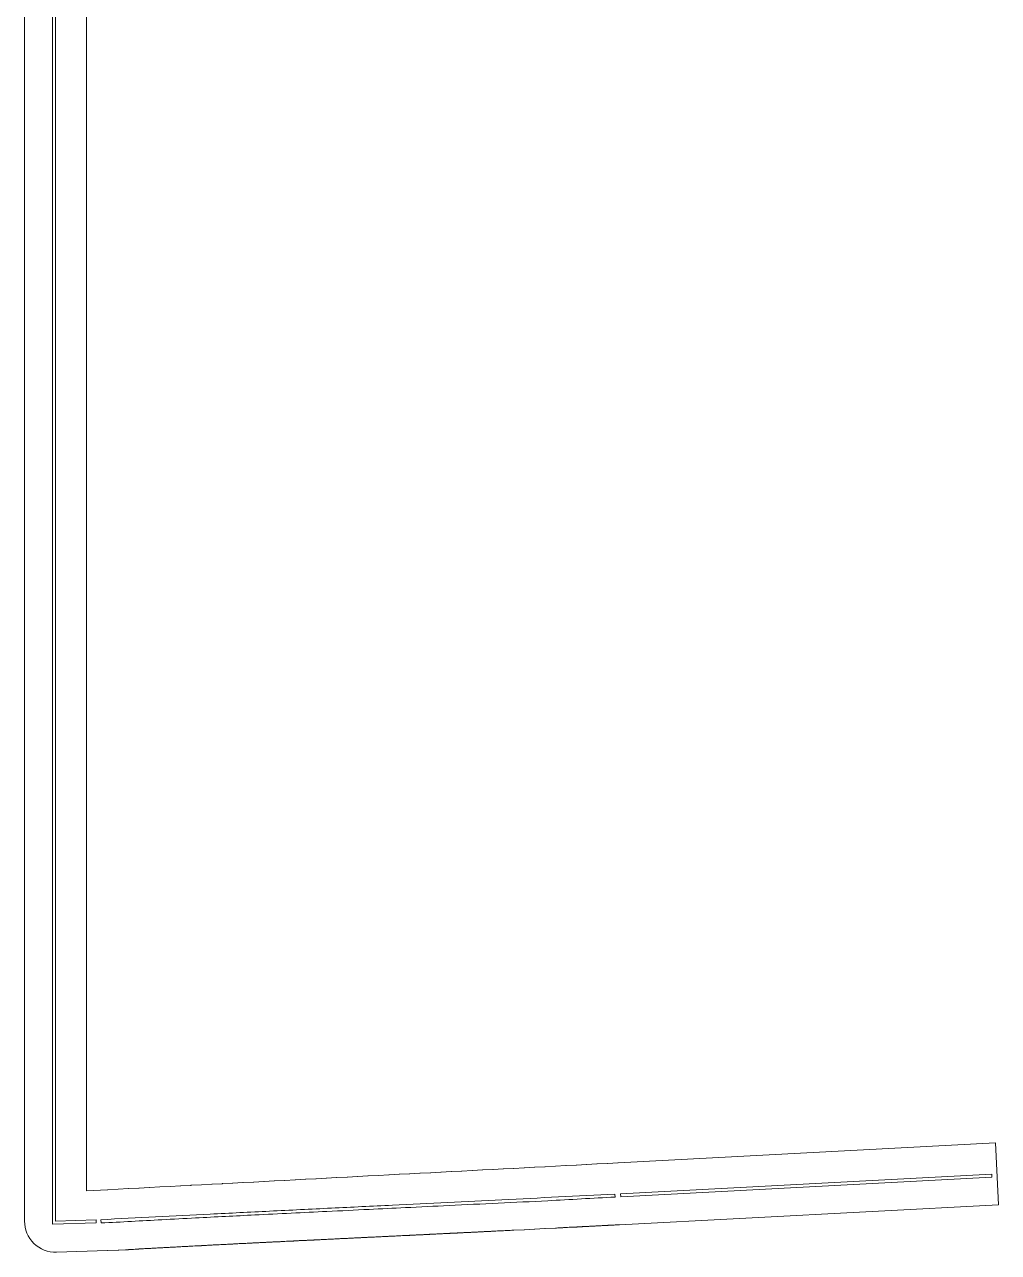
# Model space of a CAD drawing. Header units: millimetres. Extents: x 0 to 945, y 1 to 2383.
# Drawn here: x 0 to 945, y 1 to 1192 of the extents above; entities that cross this region are included whole.
import ezdxf

# ---------------------------------------------------------------- set-up
doc = ezdxf.new("R2010")
doc.units = ezdxf.units.MM
doc.linetypes.add('K5LT_BASIC', pattern=[0])
doc.layers.add('Engraving', color=7, linetype='Continuous')

msp = doc.modelspace()

# ---------------------------------------------------------------- linework, layer by layer
at = {"color": 143, "linetype": 'K5LT_BASIC', "lineweight": 15, "true_color": 0x33acca}
for p, q in [((0, 31.2), (0, 2313)), ((60, 2282.3), (60, 60.5)), ((575.7, 87.6), (941.8, 106.9)), ((941.8, 106.9), (943.4, 73.9)), ((484.9, 82.9), (494.7, 83.4)), ((494.7, 83.4), (495, 83.4)), ((495, 83.4), (504.8, 83.9)), ((504.8, 83.9), (505.1, 83.9)), ((505.1, 83.9), (514.9, 84.4)), ((514.9, 84.4), (515.2, 84.5)), ((515.2, 84.5), (525, 85)), ((525, 85), (525.3, 85)), ((525.3, 85), (535.1, 85.5)), ((535.1, 85.5), (535.4, 85.5)), ((535.4, 85.5), (545.2, 86)), ((545.2, 86), (545.5, 86)), ((545.5, 86), (555.3, 86.6)), ((555.3, 86.6), (555.6, 86.6)), ((555.6, 86.6), (565.4, 87.1)), ((565.4, 87.1), (565.7, 87.1)), ((565.7, 87.1), (575.6, 87.6)), ((575.6, 87.6), (575.7, 87.6)), ((262.7, 71.2), (272.5, 71.7)), ((272.5, 71.7), (272.8, 71.7)), ((272.8, 71.7), (282.6, 72.2)), ((282.6, 72.2), (282.9, 72.2)), ((282.9, 72.2), (292.7, 72.8)), ((292.7, 72.8), (292.9, 72.8)), ((292.9, 72.8), (302.5, 73.3)), ((302.5, 73.3), (302.8, 73.3)), ((302.8, 73.3), (312.9, 73.8)), ((312.9, 73.8), (313.2, 73.8)), ((313.2, 73.8), (323, 74.3)), ((323, 74.3), (323.3, 74.4)), ((323.3, 74.4), (333.1, 74.9)), ((333.1, 74.9), (333.4, 74.9)), ((333.4, 74.9), (343.2, 75.4)), ((343.2, 75.4), (343.5, 75.4)), ((343.5, 75.4), (353.3, 75.9)), ((353.3, 75.9), (353.6, 76)), ((353.6, 76), (363.4, 76.5)), ((363.4, 76.5), (363.7, 76.5)), ((363.7, 76.5), (373.5, 77)), ((373.5, 77), (373.8, 77)), ((373.8, 77), (383.6, 77.5)), ((383.6, 77.5), (383.9, 77.5)), ((383.9, 77.5), (393.7, 78.1)), ((393.7, 78.1), (394, 78.1)), ((394, 78.1), (403.8, 78.6)), ((403.8, 78.6), (404.1, 78.6)), ((404.1, 78.6), (413.9, 79.1)), ((413.9, 79.1), (414.2, 79.1)), ((414.2, 79.1), (424, 79.7)), ((424, 79.7), (424.3, 79.7)), ((424.3, 79.7), (434.1, 80.2)), ((434.1, 80.2), (434.4, 80.2)), ((434.4, 80.2), (444.2, 80.7)), ((444.2, 80.7), (444.5, 80.7)), ((444.5, 80.7), (454.3, 81.2)), ((454.3, 81.2), (454.6, 81.3)), ((454.6, 81.3), (464.4, 81.8)), ((464.4, 81.8), (464.7, 81.8)), ((464.7, 81.8), (474.3, 82.3)), ((474.3, 82.3), (474.6, 82.3)), ((474.6, 82.3), (484.6, 82.8)), ((484.6, 82.8), (484.9, 82.9)), ((943.4, 73.9), (944.8, 47)), ((60, 60.5), (80.6, 61.6)), ((80.6, 61.6), (80.8, 61.6)), ((80.8, 61.6), (90.7, 62.1)), ((90.7, 62.1), (90.9, 62.1)), ((90.9, 62.1), (100.8, 62.7)), ((100.8, 62.7), (101, 62.7)), ((101, 62.7), (110.9, 63.2)), ((110.9, 63.2), (111.1, 63.2)), ((111.1, 63.2), (121, 63.7)), ((121, 63.7), (121.2, 63.7)), ((121.2, 63.7), (131.1, 64.3)), ((131.1, 64.3), (131.3, 64.3)), ((131.3, 64.3), (141.2, 64.8)), ((141.2, 64.8), (141.4, 64.8)), ((141.4, 64.8), (151.3, 65.3)), ((151.3, 65.3), (151.5, 65.3)), ((151.5, 65.3), (161.4, 65.8)), ((161.4, 65.8), (161.7, 65.9)), ((161.7, 65.9), (171.5, 66.4)), ((171.5, 66.4), (171.8, 66.4)), ((171.8, 66.4), (181.6, 66.9)), ((181.6, 66.9), (181.9, 66.9)), ((181.9, 66.9), (191.7, 67.4)), ((191.7, 67.4), (192, 67.5)), ((192, 67.5), (201.8, 68)), ((201.8, 68), (202.1, 68)), ((202.1, 68), (211.9, 68.5)), ((211.9, 68.5), (212.2, 68.5)), ((212.2, 68.5), (222, 69)), ((222, 69), (222.3, 69)), ((222.3, 69), (232.1, 69.6)), ((232.1, 69.6), (232.4, 69.6)), ((232.4, 69.6), (242.2, 70.1)), ((242.2, 70.1), (242.5, 70.1)), ((242.5, 70.1), (252.3, 70.6)), ((252.3, 70.6), (252.6, 70.6)), ((252.6, 70.6), (262.4, 71.2)), ((262.4, 71.2), (262.7, 71.2)), ((944.8, 47), (577.2, 27.6)), ((504.8, 23.8), (495, 23.3)), ((505.1, 23.9), (504.8, 23.8)), ((514.9, 24.4), (505.1, 23.9)), ((515.2, 24.4), (514.9, 24.4)), ((525.3, 24.9), (525, 24.9)), ((535.4, 25.4), (535.1, 25.4)), ((545.5, 26), (545.2, 25.9)), ((555.6, 26.5), (555.3, 26.5)), ((565.7, 27), (565.4, 27)), ((575.7, 27.6), (575.6, 27.5)), ((577.2, 27.6), (575.7, 27.6)), ((262.7, 11.9), (262.4, 11.9)), ((272.8, 12.4), (272.5, 12.4)), ((282.9, 12.9), (282.6, 12.9)), ((292.9, 13.4), (292.7, 13.4)), ((302.8, 13.9), (302.5, 13.9)), ((313.2, 14.4), (312.9, 14.4)), ((323.3, 14.9), (323, 14.9)), ((333.4, 15.4), (333.1, 15.4)), ((343.5, 15.9), (343.2, 15.9)), ((353.6, 16.4), (353.3, 16.4)), ((363.7, 16.9), (363.4, 16.8)), ((373.8, 17.4), (373.5, 17.3)), ((383.9, 17.8), (383.6, 17.8)), ((394, 18.3), (393.7, 18.3)), ((404.1, 18.8), (403.8, 18.8)), ((414.2, 19.3), (413.9, 19.3)), ((424.3, 19.8), (424, 19.8)), ((434.4, 20.3), (434.1, 20.3)), ((444.5, 20.8), (444.2, 20.8)), ((454.6, 21.3), (454.3, 21.3)), ((464.7, 21.8), (464.4, 21.8)), ((474.6, 22.3), (474.3, 22.3)), ((484.6, 22.8), (474.6, 22.3)), ((484.9, 22.8), (484.6, 22.8)), ((494.7, 23.3), (484.9, 22.8)), ((495, 23.3), (494.7, 23.3)), ((80.6, 2.6), (31, 1)), ((80.6, 2.6), (80.8, 2.6)), ((90.7, 2.9), (80.8, 2.6)), ((91.4, 3), (90.9, 2.9)), ((97.9, 3.3), (91.4, 3)), ((161.7, 6.8), (161.4, 6.8)), ((171.8, 7.4), (171.5, 7.3)), ((181.9, 7.9), (181.6, 7.9)), ((192, 8.4), (191.7, 8.4)), ((202.1, 8.9), (201.8, 8.9)), ((212.2, 9.4), (211.9, 9.4)), ((222.3, 9.9), (222, 9.9)), ((232.4, 10.4), (232.1, 10.4)), ((242.5, 10.9), (242.2, 10.9)), ((252.6, 11.4), (252.3, 11.4))]:
    msp.add_line(p, q, dxfattribs=at)
for centre, radius, start, end in [((87.1, 95.1), 92.2, 272.2347, 272.4166), ((116.1, 81.3), 76.8, 273.6159, 273.8338), ((125.9, 89.2), 84.1, 273.542, 273.7411)]:
    msp.add_arc(centre, radius, start, end, dxfattribs=at)
msp.add_ellipse((30, 31.2), major_axis=(0, 30.2), ratio=0.994449, start_param=1.570796, end_param=3.173651, dxfattribs=at)
for points, knots in [([(525, 24.9), (524.9, 24.9), (524.6, 24.9), (524.1, 24.8), (523.3, 24.8), (521.6, 24.7), (518.8, 24.6), (516.5, 24.4), (515.2, 24.4)], [0, 0, 0, 0, 0.0183365, 0.0366729, 0.0733459, 0.1466918, 0.2933835, 0.4990775, 0.4990775, 0.4990775, 0.4990775]), ([(535.1, 25.4), (534.6, 25.4), (533.3, 25.3), (531.1, 25.2), (528.3, 25.1), (526.3, 25), (525.3, 24.9)], [0, 0, 0, 0, 0.076398, 0.1909951, 0.3458831, 0.500771, 0.500771, 0.500771, 0.500771]), ([(545.2, 25.9), (544.8, 25.9), (544.1, 25.9), (543, 25.8), (541.9, 25.8), (540.4, 25.7), (538.9, 25.6), (537.4, 25.5), (536.5, 25.5), (535.8, 25.4), (535.5, 25.4), (535.4, 25.4)], [0, 0, 0, 0, 0.0536135, 0.1072271, 0.1608406, 0.2144541, 0.3216812, 0.3752947, 0.4289083, 0.4522156, 0.475523, 0.475523, 0.475523, 0.475523]), ([(555.3, 26.5), (554.9, 26.4), (554, 26.4), (552.4, 26.3), (550.4, 26.2), (548.3, 26.1), (546.7, 26), (545.9, 26), (545.5, 26)], [0, 0, 0, 0, 0.0628789, 0.1257577, 0.2515155, 0.3772732, 0.4401521, 0.503031, 0.503031, 0.503031, 0.503031]), ([(575.6, 27.5), (574.7, 27.5), (573.1, 27.4), (570.6, 27.3), (568.6, 27.2), (566.9, 27.1), (566.1, 27), (565.7, 27)], [0, 0, 0, 0, 0.1271354, 0.2542708, 0.3814063, 0.444974, 0.5085417, 0.5085417, 0.5085417, 0.5085417]), ([(262.4, 11.9), (262.2, 11.9), (261.9, 11.9), (261.4, 11.9), (260.8, 11.8), (260.2, 11.8), (259.3, 11.8), (257.7, 11.7), (255.4, 11.6), (253.5, 11.5), (252.6, 11.4)], [0, 0, 0, 0, 0.0252539, 0.0505079, 0.0757618, 0.1010158, 0.1515236, 0.2020315, 0.3458359, 0.4896402, 0.4896402, 0.4896402, 0.4896402]), ([(272.5, 12.4), (272.3, 12.4), (272, 12.4), (271.6, 12.4), (271.1, 12.4), (270.5, 12.3), (269.8, 12.3), (268.7, 12.2), (267.3, 12.2), (265.3, 12.1), (263.7, 12), (262.7, 11.9)], [0, 0, 0, 0, 0.0229078, 0.0458156, 0.0687234, 0.0916312, 0.1374468, 0.1832624, 0.2631985, 0.3431345, 0.5030065, 0.5030065, 0.5030065, 0.5030065]), ([(282.6, 12.9), (282.3, 12.9), (281.8, 12.9), (281.1, 12.8), (280.3, 12.8), (278.7, 12.7), (276.7, 12.6), (274.7, 12.5), (273.6, 12.5), (273, 12.4), (272.8, 12.4)], [0, 0, 0, 0, 0.0397362, 0.0794724, 0.1192086, 0.1589448, 0.3375499, 0.4268524, 0.4715037, 0.516155, 0.516155, 0.516155, 0.516155]), ([(292.7, 13.4), (291.9, 13.4), (289.9, 13.3), (287.3, 13.1), (284.8, 13), (283.5, 13), (282.9, 12.9)], [0, 0, 0, 0, 0.1225165, 0.3062913, 0.4075094, 0.5087276, 0.5087276, 0.5087276, 0.5087276]), ([(302.5, 13.9), (302, 13.9), (300.7, 13.8), (297.5, 13.6), (294.8, 13.5), (292.9, 13.4)], [0, 0, 0, 0, 0.0830497, 0.2076243, 0.5082198, 0.5082198, 0.5082198, 0.5082198]), ([(312.9, 14.4), (312.4, 14.4), (311.3, 14.3), (308.9, 14.2), (306, 14.1), (303.7, 13.9), (302.8, 13.9)], [0, 0, 0, 0, 0.06912, 0.1728001, 0.3801603, 0.5254335, 0.5254335, 0.5254335, 0.5254335]), ([(323, 14.9), (322.9, 14.9), (322.6, 14.9), (322, 14.8), (320.8, 14.8), (318.6, 14.7), (315.9, 14.5), (313.9, 14.4), (313.2, 14.4)], [0, 0, 0, 0, 0.0166727, 0.0416819, 0.0917001, 0.1917365, 0.3918094, 0.5020029, 0.5020029, 0.5020029, 0.5020029]), ([(333.1, 15.4), (332.7, 15.4), (331.8, 15.3), (330.2, 15.2), (328.6, 15.2), (326.9, 15.1), (325.7, 15), (324.5, 15), (323.7, 14.9), (323.3, 14.9)], [0, 0, 0, 0, 0.0613805, 0.1227611, 0.2455221, 0.3069027, 0.3682832, 0.4296637, 0.4910443, 0.4910443, 0.4910443, 0.4910443]), ([(343.2, 15.9), (342.8, 15.8), (341.9, 15.8), (340.3, 15.7), (338.3, 15.6), (336.2, 15.5), (334.6, 15.4), (333.8, 15.4), (333.4, 15.4)], [0, 0, 0, 0, 0.0598226, 0.1196452, 0.2392903, 0.3589355, 0.418758, 0.4785806, 0.4785806, 0.4785806, 0.4785806]), ([(353.3, 16.4), (352.9, 16.3), (352, 16.3), (350.4, 16.2), (348.4, 16.1), (346.3, 16), (344.7, 15.9), (343.9, 15.9), (343.5, 15.9)], [0, 0, 0, 0, 0.0636561, 0.1273122, 0.2546245, 0.3819367, 0.4455929, 0.509249, 0.509249, 0.509249, 0.509249]), ([(363.4, 16.8), (363.3, 16.8), (363.2, 16.8), (363, 16.8), (362.6, 16.8), (361.8, 16.8), (360.3, 16.7), (358.6, 16.6), (357, 16.5), (355.8, 16.5), (354.7, 16.4), (353.9, 16.4), (353.6, 16.4)], [0, 0, 0, 0, 0.0075747, 0.0151494, 0.0302988, 0.0605977, 0.1211954, 0.2423907, 0.2943406, 0.3462905, 0.3982404, 0.4501903, 0.4501903, 0.4501903, 0.4501903]), ([(373.5, 17.3), (373.4, 17.3), (373.3, 17.3), (373.2, 17.3), (372.9, 17.3), (372.3, 17.3), (371.1, 17.2), (368.2, 17.1), (365.6, 17), (363.7, 16.9)], [0, 0, 0, 0, 0.005871, 0.0117419, 0.0234839, 0.0469678, 0.0939355, 0.187871, 0.4572934, 0.4572934, 0.4572934, 0.4572934]), ([(383.6, 17.8), (383.4, 17.8), (383, 17.8), (382.4, 17.8), (381.8, 17.7), (381, 17.7), (380, 17.7), (378.7, 17.6), (377.5, 17.5), (376.5, 17.5), (375.6, 17.4), (375, 17.4), (374.4, 17.4), (374, 17.4), (373.8, 17.4)], [0, 0, 0, 0, 0.0299149, 0.0598298, 0.0897447, 0.1196596, 0.1794893, 0.2393191, 0.3013355, 0.3633518, 0.39436, 0.4253682, 0.4563764, 0.4873846, 0.4873846, 0.4873846, 0.4873846]), ([(393.7, 18.3), (393.5, 18.3), (393.1, 18.3), (392.6, 18.3), (392, 18.2), (391.3, 18.2), (390.4, 18.2), (389.2, 18.1), (387.9, 18), (386.8, 18), (385.9, 17.9), (385.2, 17.9), (384.5, 17.9), (384.1, 17.9), (383.9, 17.8)], [0, 0, 0, 0, 0.02751, 0.05502, 0.08253, 0.11004, 0.16506, 0.22008, 0.2886238, 0.3571677, 0.3914396, 0.4257116, 0.4599835, 0.4942554, 0.4942554, 0.4942554, 0.4942554]), ([(403.8, 18.8), (403.6, 18.8), (403.3, 18.8), (402.8, 18.8), (402.3, 18.7), (401.6, 18.7), (400.8, 18.7), (399.7, 18.6), (398.4, 18.6), (396.9, 18.5), (395.4, 18.4), (394.4, 18.4), (394, 18.3)], [0, 0, 0, 0, 0.0238169, 0.0476338, 0.0714507, 0.0952676, 0.1429014, 0.1905352, 0.2621305, 0.3337258, 0.4053211, 0.4769164, 0.4769164, 0.4769164, 0.4769164]), ([(413.9, 19.3), (413.5, 19.3), (412.9, 19.3), (411.6, 19.2), (410.1, 19.1), (408.5, 19), (407, 19), (405.5, 18.9), (404.6, 18.9), (404.1, 18.8)], [0, 0, 0, 0, 0.0476591, 0.0953183, 0.1906366, 0.2636673, 0.3366981, 0.4097289, 0.4827597, 0.4827597, 0.4827597, 0.4827597]), ([(424, 19.8), (423.8, 19.8), (423.4, 19.8), (422.9, 19.8), (422.3, 19.7), (421.6, 19.7), (420.6, 19.6), (419, 19.6), (417.5, 19.5), (416.2, 19.4), (415.5, 19.4), (414.8, 19.4), (414.4, 19.3), (414.2, 19.3)], [0, 0, 0, 0, 0.0277053, 0.0554107, 0.083116, 0.1108214, 0.1662321, 0.2216428, 0.3549804, 0.3883148, 0.4216491, 0.4549835, 0.4883179, 0.4883179, 0.4883179, 0.4883179]), ([(434.1, 20.3), (433.7, 20.3), (432.8, 20.2), (431.2, 20.2), (429.2, 20.1), (427.1, 20), (425.5, 19.9), (424.7, 19.8), (424.3, 19.8)], [0, 0, 0, 0, 0.061699, 0.1233979, 0.2467959, 0.3701938, 0.4318928, 0.4935918, 0.4935918, 0.4935918, 0.4935918]), ([(444.2, 20.8), (443.8, 20.8), (442.9, 20.7), (441.7, 20.7), (440.5, 20.6), (438.9, 20.5), (437.2, 20.5), (435.6, 20.4), (434.8, 20.3), (434.4, 20.3)], [0, 0, 0, 0, 0.0623154, 0.1246307, 0.1869461, 0.2492614, 0.3738921, 0.4362075, 0.4985228, 0.4985228, 0.4985228, 0.4985228]), ([(454.3, 21.3), (453.9, 21.3), (453, 21.2), (451.8, 21.2), (450.6, 21.1), (449, 21), (447.3, 21), (445.7, 20.9), (444.9, 20.8), (444.5, 20.8)], [0, 0, 0, 0, 0.0628892, 0.1257784, 0.1886676, 0.2515568, 0.3773352, 0.4402244, 0.5031135, 0.5031135, 0.5031135, 0.5031135]), ([(464.4, 21.8), (463.8, 21.8), (462.4, 21.7), (460, 21.6), (457.3, 21.5), (455.5, 21.4), (454.6, 21.3)], [0, 0, 0, 0, 0.0938494, 0.2346234, 0.3836314, 0.5326394, 0.5326394, 0.5326394, 0.5326394]), ([(474.3, 22.3), (473.2, 22.2), (471, 22.1), (467.8, 22), (465.7, 21.9), (464.7, 21.8)], [0, 0, 0, 0, 0.173406, 0.3372636, 0.5011211, 0.5011211, 0.5011211, 0.5011211]), ([(97.9, 3.3), (98, 3.3), (98.2, 3.3), (98.5, 3.3), (99, 3.3), (99.4, 3.4), (100, 3.4), (100.5, 3.4), (100.8, 3.4)], [0, 0, 0, 0, 0.0206336, 0.0412671, 0.0825342, 0.113898, 0.1452619, 0.2079895, 0.2079895, 0.2079895, 0.2079895]), ([(101, 3.5), (101, 3.5), (101, 3.5), (100.9, 3.5), (100.9, 3.5), (100.8, 3.5), (100.8, 3.4), (100.8, 3.4)], [0, 0, 0, 0, 0.376073, 0.752147, 1.376073, 1.688037, 2, 2, 2, 2]), ([(110.9, 4), (109.6, 4), (107.4, 3.8), (104.6, 3.7), (102.6, 3.6), (101.6, 3.5), (101, 3.5)], [0, 0, 0, 0, 0.2494269, 0.4545517, 0.5571141, 0.6596766, 0.6596766, 0.6596766, 0.6596766]), ([(111.1, 4.1), (111.1, 4.1), (111.1, 4.1), (111.1, 4.1), (111, 4.1), (111, 4.1), (111, 4.1), (110.9, 4.1), (110.9, 4), (110.9, 4), (110.9, 4)], [0, 0, 0, 0, 0.125968, 0.251936, 0.377903, 0.503871, 0.628391, 0.752912, 0.876456, 1, 1, 1, 1]), ([(121, 4.6), (120.4, 4.6), (119, 4.5), (116.7, 4.4), (114.4, 4.3), (112.6, 4.2), (111.6, 4.1), (111.1, 4.1)], [0, 0, 0, 0, 0.1079713, 0.2699283, 0.4520854, 0.5431639, 0.6342425, 0.6342425, 0.6342425, 0.6342425]), ([(131.1, 5.2), (130.4, 5.2), (128.7, 5.1), (125.4, 4.9), (122.8, 4.7), (121.2, 4.6)], [0, 0, 0, 0, 0.1192626, 0.3180336, 0.6095694, 0.6095694, 0.6095694, 0.6095694]), ([(141.2, 5.7), (140.5, 5.7), (139.1, 5.6), (137.1, 5.5), (135.1, 5.4), (133.2, 5.3), (131.9, 5.2), (131.3, 5.2)], [0, 0, 0, 0, 0.1164658, 0.2329317, 0.3493975, 0.4658634, 0.565839, 0.565839, 0.565839, 0.565839]), ([(141.4, 5.8), (141.4, 5.8), (141.4, 5.8), (141.4, 5.8), (141.3, 5.7), (141.2, 5.7), (141.2, 5.7), (141.2, 5.7), (141.2, 5.7)], [0, 0, 0, 0, 0.125797, 0.251593, 0.503186, 0.752395, 0.876198, 1, 1, 1, 1]), ([(151.3, 6.3), (150.9, 6.3), (150, 6.2), (148.4, 6.1), (146.4, 6), (143.9, 5.9), (142.3, 5.8), (141.4, 5.8)], [0, 0, 0, 0, 0.0697569, 0.1395139, 0.2790278, 0.4203117, 0.5615956, 0.5615956, 0.5615956, 0.5615956]), ([(151.5, 6.3), (151.5, 6.3), (151.5, 6.3), (151.4, 6.3), (151.3, 6.3), (151.3, 6.3), (151.3, 6.3), (151.3, 6.3)], [0, 0, 0, 0, 0.251496, 0.502991, 0.752249, 0.876124, 1, 1, 1, 1]), ([(161.4, 6.8), (160.7, 6.8), (159.3, 6.7), (157, 6.6), (154.4, 6.5), (152.5, 6.4), (151.5, 6.3)], [0, 0, 0, 0, 0.1110299, 0.2220598, 0.3800473, 0.5380347, 0.5380347, 0.5380347, 0.5380347]), ([(171.5, 7.3), (170.5, 7.3), (168.3, 7.2), (165.1, 7), (162.8, 6.9), (161.7, 6.8)], [0, 0, 0, 0, 0.1633045, 0.3485193, 0.5337341, 0.5337341, 0.5337341, 0.5337341]), ([(181.6, 7.9), (180.8, 7.8), (178.9, 7.7), (175.6, 7.6), (173.1, 7.4), (171.8, 7.4)], [0, 0, 0, 0, 0.1205741, 0.3014353, 0.5104315, 0.5104315, 0.5104315, 0.5104315]), ([(191.7, 8.4), (190.7, 8.3), (188.9, 8.2), (185.6, 8.1), (183.2, 8), (181.9, 7.9)], [0, 0, 0, 0, 0.1394563, 0.2789125, 0.4874084, 0.4874084, 0.4874084, 0.4874084]), ([(201.8, 8.9), (200.9, 8.9), (199.3, 8.8), (196.9, 8.7), (194.8, 8.5), (193.2, 8.5), (192.4, 8.4), (192, 8.4)], [0, 0, 0, 0, 0.1347218, 0.2694435, 0.4041653, 0.4715261, 0.538887, 0.538887, 0.538887, 0.538887]), ([(211.9, 9.4), (211.5, 9.4), (210.6, 9.3), (209, 9.3), (207, 9.2), (204.9, 9.1), (203.3, 9), (202.5, 8.9), (202.1, 8.9)], [0, 0, 0, 0, 0.064423, 0.1288461, 0.2576921, 0.3865382, 0.4509612, 0.5153842, 0.5153842, 0.5153842, 0.5153842]), ([(222, 9.9), (221.6, 9.9), (220.7, 9.9), (219.1, 9.8), (217.1, 9.7), (214.6, 9.5), (213, 9.5), (212.2, 9.4)], [0, 0, 0, 0, 0.0683354, 0.1366708, 0.2733415, 0.4100123, 0.5466831, 0.5466831, 0.5466831, 0.5466831]), ([(232.1, 10.4), (231.7, 10.4), (230.8, 10.4), (229.2, 10.3), (227.2, 10.2), (224.7, 10.1), (223.1, 10), (222.3, 9.9)], [0, 0, 0, 0, 0.0676105, 0.135221, 0.2704419, 0.4056629, 0.5408839, 0.5408839, 0.5408839, 0.5408839]), ([(242.2, 10.9), (241.8, 10.9), (240.9, 10.9), (239.3, 10.8), (237.3, 10.7), (235.2, 10.6), (233.6, 10.5), (232.8, 10.5), (232.4, 10.4)], [0, 0, 0, 0, 0.062396, 0.124792, 0.2495841, 0.3743761, 0.4367721, 0.4991681, 0.4991681, 0.4991681, 0.4991681]), ([(252.3, 11.4), (252.3, 11.4), (252.2, 11.4), (252.2, 11.4), (252.1, 11.4), (252, 11.4), (251.7, 11.4), (251.2, 11.4), (250.2, 11.3), (248.1, 11.2), (246.1, 11.1), (244.5, 11), (243.8, 11), (243.1, 11), (242.7, 10.9), (242.5, 10.9)], [0, 0, 0, 0, 0.0007591, 0.0027868, 0.0055735, 0.011147, 0.022294, 0.044588, 0.089176, 0.1783521, 0.3567042, 0.3908932, 0.4250822, 0.4592713, 0.4934603, 0.4934603, 0.4934603, 0.4934603])]:
    msp.add_open_spline(points, degree=3, knots=knots, dxfattribs=at)
msp.add_open_spline([(565.4, 27), (564.6, 27), (562.9, 26.9), (560.5, 26.7), (558, 26.6), (556.4, 26.5), (555.6, 26.5)], degree=3, dxfattribs=at)
at = {"layer": 'Engraving', "color": 143, "linetype": 'K5LT_BASIC', "lineweight": 15, "true_color": 0x33acca}
for p, q in [((27, 2315.9), (27, 28.1)), ((30, 31.2), (30, 2313)), ((938.3, 76.7), (578.2, 57.7)), ((578.4, 54.7), (938.4, 73.7)), ((938.3, 76.7), (938.4, 73.7)), ((572.7, 57.4), (572.9, 54.4)), ((578.2, 57.7), (578.4, 54.7)), ((27, 28.1), (69.5, 29.4)), ((69.4, 32.4), (30, 31.2)), ((69.5, 29.4), (69.4, 32.4)), ((74, 32.5), (74.3, 29.4))]:
    msp.add_line(p, q, dxfattribs=at)
for points, knots in [([(572.7, 57.4), (536.2, 55.5), (482.1, 52.7), (410.1, 49.2), (355, 46.5), (297.4, 43.7), (238.5, 40.8), (163.9, 37.1), (109.4, 34.3), (74, 32.5)], [0, 0, 0, 0, 1.979307, 2.927417, 3.896581, 4.962516, 6.048292, 7.085998, 9, 9, 9, 9]), ([(74.3, 29.4), (93.9, 30.2), (124.4, 32.1), (164.7, 34.1), (194.7, 35.7), (225.6, 37.2), (258.5, 38.8), (295.4, 40.6), (332.4, 42.4), (371.8, 44.3), (413.6, 46.3), (459.6, 48.6), (513.3, 51), (551.1, 53.4), (572.9, 54.4)], [0, 0, 0, 0, 1.654108, 2.571428, 3.386964, 4.184518, 5.177112, 6.151885, 7.299432, 8.287071, 9.478039, 10.813962, 12.161698, 14, 14, 14, 14])]:
    msp.add_open_spline(points, degree=3, knots=knots, dxfattribs=at)

doc.saveas('drawing.dxf')
